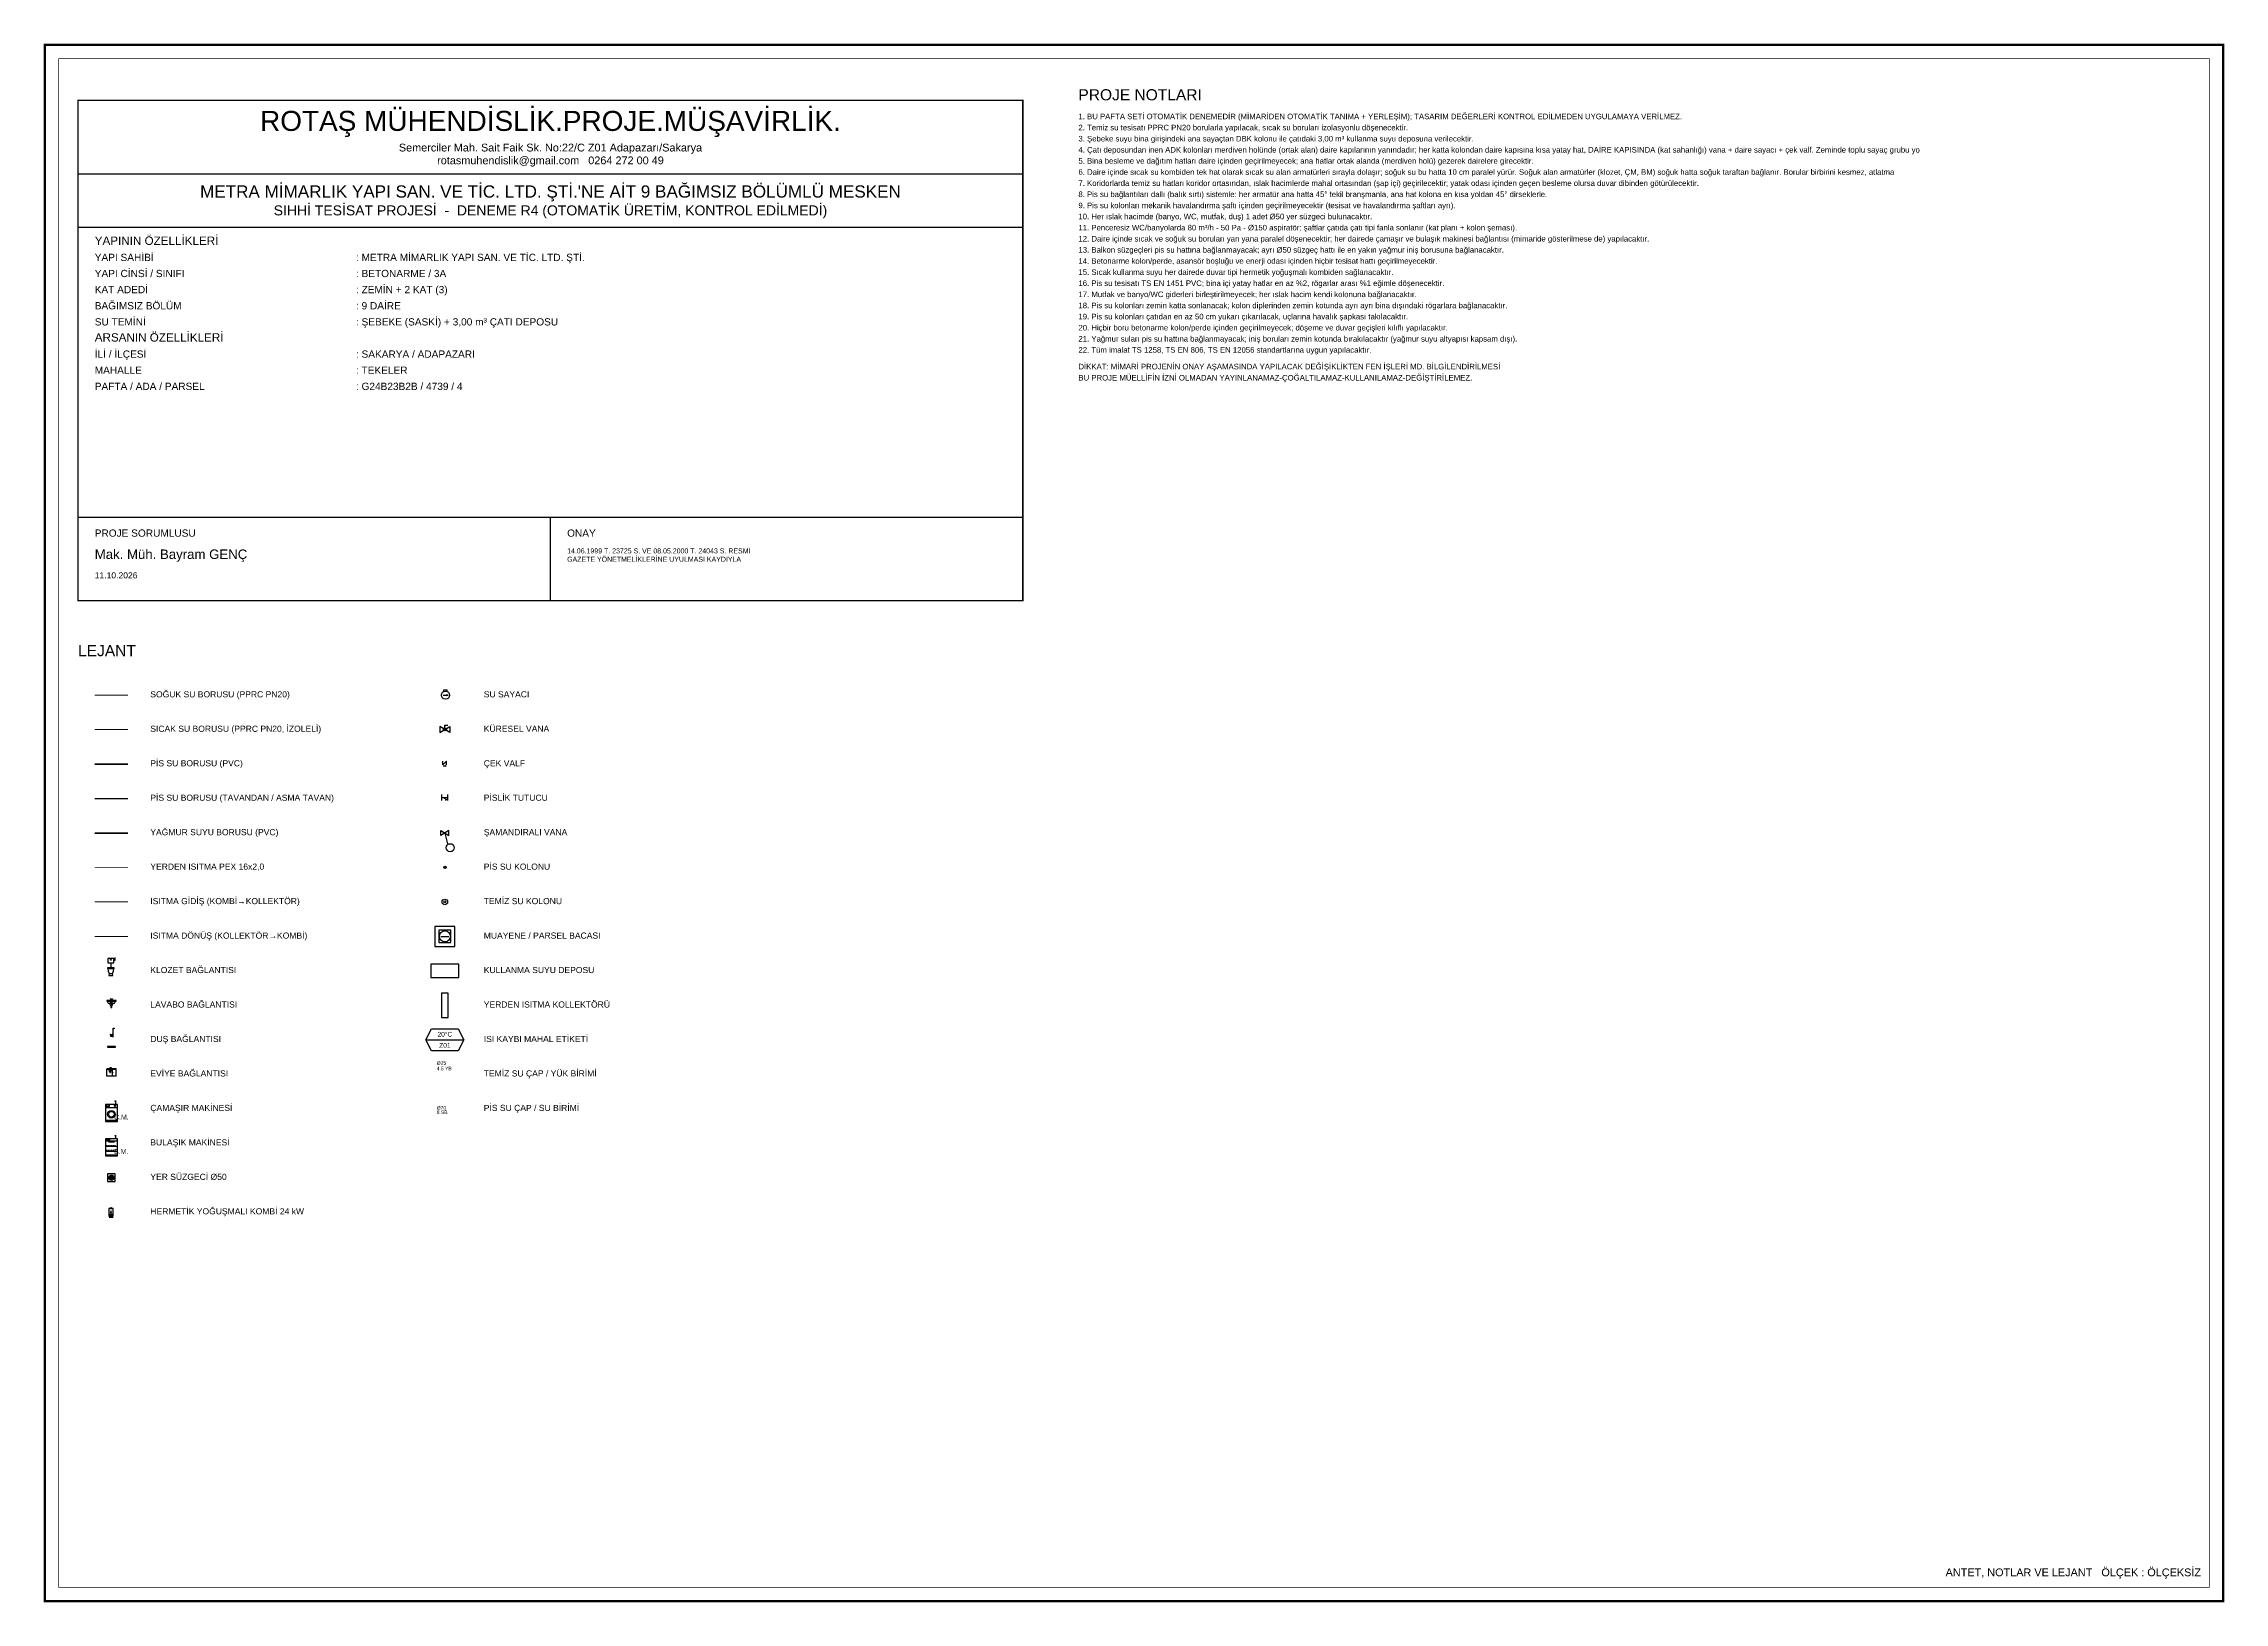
# Model space of a CAD drawing. Header units: centimetres. Extents: x -7420 to 31836, y -2 to 2802.
# Drawn here: x -3962 to -38, y -2 to 2802 of the extents above; entities that cross this region are included whole.
import ezdxf
from ezdxf.enums import TextEntityAlignment as Align

# ---------------------------------------------------------------- set-up
doc = ezdxf.new("R2010")
doc.units = ezdxf.units.CM
for name, pattern in [('BASMA HATTI', [31, 25, -6]), ('ISITMA DONUS HATTI', [26, 20, -6]), ('PIS', [38, 30, -8]), ('PISSU HATTI', [26, 20, -6]), ('YAGMUR HATTI', [36, 30, -6])]:
    doc.linetypes.add(name, pattern=pattern)
for name, color, linetype in [('ROTAS-ISIKAYBIMAHAL', 2, 'CONTINUOUS'), ('ROTAS-ISITMA-DONUS-BORU', 30, 'ISITMA DONUS HATTI'), ('ROTAS-ISITMA-GIDIS-BORU', 10, 'CONTINUOUS'), ('ROTAS-KOLLETOR', 7, 'CONTINUOUS'), ('ROTAS-PAFTA', 7, 'CONTINUOUS'), ('ROTAS-PEX-BORU', 1, 'CONTINUOUS'), ('ROTAS-PIS-SU-BORUSU', 6, 'PIS'), ('ROTAS-PISSU-BORU-TAVANDAN', 6, 'PISSU HATTI'), ('ROTAS-ROGAR', 5, 'CONTINUOUS'), ('ROTAS-SICAKSU-BORU', 1, 'BASMA HATTI'), ('ROTAS-SOGUKSU-BORU', 5, 'CONTINUOUS'), ('ROTAS-TEFRIS', 15, 'CONTINUOUS'), ('ROTAS-TEMIZ-SU-DEPOSU', 11, 'CONTINUOUS'), ('ROTAS-VANA', 1, 'CONTINUOUS'), ('ROTAS-YAGMUR-BORUSU', 3, 'YAGMUR HATTI'), ('ROTAS-YAZI', 7, 'CONTINUOUS')]:
    doc.layers.add(name, color=color, linetype=linetype)
doc.styles.add('ROTAS', font='arial.ttf')

# ---------------------------------------------------------------- blocks, each defined once
blk = doc.blocks.new('ROTAS-KLOZET')
blk.add_line((-0.8, 17.4), (-0.8, 10.9))
for points in [[(-5, 10.3), (3.5, 10.3), (3.5, 10.9), (-5, 10.9)], [(-4.8, 17.4), (3.3, 17.4), (3.3, 23.2), (-4.8, 23.2)], [(4.2, 23.7), (5, 23.7), (4.6, 23)], [(4.2, 22.3), (5, 22.3), (4.6, 23)]]:
    blk.add_lwpolyline(points, close=True)
for points in [[(-4.8, 10.3), (-4.3, 6.7), (-3, 3.6), (1.5, 3.6), (2.8, 6.7), (3.3, 10.3)], [(-3, 3.6), (-3.4, 1.3), (1.9, 1.3), (1.5, 3.6)], [(4.6, 22.3), (4.6, 20.3), (3.3, 20.3)]]:
    blk.add_lwpolyline(points)
for centre, radius in [((-0.8, 21.4), 0.558), ((4.6, 23), 0.201)]:
    blk.add_circle(centre, radius)
for tag, p in [('SOCP_001', (-1.3, 1.8)), ('PSCP_001', (-1.3, 24.5)), ('SO_001', (-0.7, -0.5)), ('PS_001', (-0.6, 19.5))]:
    blk.add_attdef(tag, p, '', height=1)
blk = doc.blocks.new('ROTAS-LAVABO')
for p, q in [((-1.6, 6.2), (-0.5, 11.9)), ((-0.6, 13.8), (-1.4, 14.6)), ((0, 8.6), (0, 5.8)), ((1.6, 6.2), (0.5, 11.9))]:
    blk.add_line(p, q)
for points in [[(-6, 10.9), (6, 10.9), (6, 11.9), (-6, 11.9)], [(-2, 7.3), (-1.2, 7.3), (-1.6, 6.8)], [(-2, 6.2), (-1.2, 6.2), (-1.6, 6.8)], [(-0.6, 11.9), (0.6, 11.9), (0.6, 13.4), (-0.6, 13.4)], [(-0.6, 2.9), (0.6, 2.9), (0.6, 5.8), (-0.6, 5.8)], [(1.2, 7.3), (2, 7.3), (1.6, 6.8)], [(1.2, 6.2), (2, 6.2), (1.6, 6.8)]]:
    blk.add_lwpolyline(points, close=True)
for points in [[(-5.4, 10.9), (-4, 8.6), (4, 8.6), (5.4, 10.9)], [(0, 13.4), (0, 14.2), (1.6, 13.9), (1.6, 13.6)]]:
    blk.add_lwpolyline(points)
for centre in [(-1.6, 6.8), (1.6, 6.8)]:
    blk.add_circle(centre, 0.18)
for tag, p in [('SOCP_001', (-6.3, -0.5)), ('SO_001', (-5.7, 0.5)), ('PSCP_001', (-1.3, 17)), ('PS_001', (-0.6, 14.5)), ('SCCP_001', (3.7, -0.5)), ('SC_001', (4.4, 0.5))]:
    blk.add_attdef(tag, p, '', height=1)
blk = doc.blocks.new('ROTAS-DUS-TEKNESI')
for p, q in [((-1.2, 17.3), (-1.2, 16.1)), ((0, 15.2), (0, 14.6)), ((1.2, 17.3), (1.2, 16.1)), ((1.8, 15.6), (2.4, 15.6)), ((2.4, 14), (2.4, 27.5)), ((-5.6, -0.3), (5.5, -0.3))]:
    blk.add_line(p, q)
for points in [[(-6, -1), (6, -1), (6, 0.2), (-6, 0.2)], [(-1.5, 18.2), (-1, 18.2), (-1.2, 17.7)], [(-1.5, 17.3), (-1, 17.3), (-1.2, 17.7)], [(-1.2, 15.2), (1.2, 15.2), (1.2, 16.1), (-1.2, 16.1)], [(0.9, 18.2), (1.4, 18.2), (1.2, 17.7)], [(0.9, 17.3), (1.4, 17.3), (1.2, 17.7)]]:
    blk.add_lwpolyline(points, close=True)
blk.add_lwpolyline([(2.4, 27.5), (3.9, 27.5), (4.5, 26.9), (3.3, 26.3), (3.9, 27.5)])
for centre in [(-1.2, 17.7), (1.2, 17.7)]:
    blk.add_circle(centre, 0.135)
for tag, p in [('SO_001', (-10.7, -0.5)), ('PSCP_001', (-1.3, 27)), ('PS_001', (-0.6, 24.5)), ('SC_001', (9.4, -0.5)), ('SOCP_001', (-11.3, -1.5)), ('SCCP_001', (8.7, -1.5))]:
    blk.add_attdef(tag, p, '', height=1)
blk = doc.blocks.new('ROTAS-EVIYE')
for p, q in [((-6, 3.1), (-6, 12.3)), ((-6, 3.9), (6, 3.9)), ((-2.5, 9.2), (-1.9, 12.9)), ((-1.6, 10.7), (-1.6, 9.4)), ((-0.8, 9.2), (-1.4, 12.9)), ((1.4, 3.9), (1.4, 12.3)), ((6, 3.1), (6, 12.3))]:
    blk.add_line(p, q)
for points in [[(-6, 12.3), (6, 12.3), (6, 12.9), (-6, 12.9)], [(-2.7, 9.8), (-2.3, 9.8), (-2.5, 9.5)], [(-2.7, 9.2), (-2.3, 9.2), (-2.5, 9.5)], [(-2, 8), (-1.3, 8), (-1.3, 9.4), (-2, 9.4)], [(-1.9, 12.9), (-1.4, 12.9), (-1.4, 13.6), (-1.9, 13.6)], [(-1, 9.8), (-0.6, 9.8), (-0.8, 9.5)], [(-1, 9.2), (-0.6, 9.2), (-0.8, 9.5)]]:
    blk.add_lwpolyline(points, close=True)
for points in [[(-3.6, 12.3), (-3.3, 10.7), (0, 10.7), (0.3, 12.3)], [(-1.6, 13.6), (-1.6, 14.4), (-0.5, 14.2), (-0.5, 13.9)]]:
    blk.add_lwpolyline(points)
for centre, radius in [((-2.5, 9.5), 0.0982), ((-0.8, 9.5), 0.0982), ((1, 8.1), 0.131), ((1.9, 8.1), 0.131)]:
    blk.add_circle(centre, radius)
for tag, p in [('SOCP_001', (-6.3, -0.5)), ('SO_001', (-5.7, 0.5)), ('PSCP_001', (-1.3, 17)), ('PS_001', (-0.6, 14.5)), ('SCCP_001', (3.7, -0.5)), ('SC_001', (4.4, 0.5))]:
    blk.add_attdef(tag, p, '', height=1)
blk = doc.blocks.new('ROTAS-CAMASIR-MAKINESI')
for p, q in [((-18.1, 40.7), (18.1, 40.7)), ((12.1, 56.4), (12.1, 49.7))]:
    blk.add_line(p, q)
for points in [[(-18.1, -1.5), (18.1, -1.5), (18.1, 49.7), (-18.1, 49.7)], [(-18.1, -1.5), (18.1, -1.5), (18.1, 0.9), (-18.1, 0.9)], [(-15.7, 43.1), (-6, 43.1), (-6, 47.3), (-15.7, 47.3)], [(11, 60), (13.1, 60), (12.1, 58.2)], [(11, 56.4), (13.1, 56.4), (12.1, 58.2)]]:
    blk.add_lwpolyline(points, close=True)
for centre, radius in [((0, 20.2), 11.5), ((0, 20.2), 8.44), ((10.9, 45.2), 1.81), ((12.1, 58.2), 0.543)]:
    blk.add_circle(centre, radius)
blk.add_text('Ç.M.', height=15).set_placement((8.1, 11.6), align=Align.MIDDLE_LEFT)
for tag, p in [('PSCP_001', (-1.3, 22)), ('SO_001', (-0.7, -0.5)), ('PS_001', (-0.6, 19.5)), ('SOCP_001', (-1.2, -2))]:
    blk.add_attdef(tag, p, '', height=1)
blk = doc.blocks.new('ROTAS-BULASIK-MAKINESI')
for p, q in [((-18.1, 43.7), (18.1, 43.7)), ((-15.7, 27.4), (-13.9, 27.4)), ((-15.7, 13), (-13.9, 13)), ((-13.3, 27.4), (-13.3, 31)), ((-13.3, 13), (-13.3, 16.6)), ((-12.7, 27.4), (-10.9, 27.4)), ((-12.7, 13), (-10.9, 13)), ((-9.7, 27.4), (-7.8, 27.4)), ((-9.7, 13), (-7.8, 13)), ((-9, 40.7), (9, 40.7)), ((-8.4, 27.4), (-8.4, 31)), ((-8.4, 13), (-8.4, 16.6)), ((-6.6, 27.4), (-4.8, 27.4)), ((-6.6, 13), (-4.8, 13)), ((-3.6, 27.4), (-3.6, 31)), ((-3.6, 27.4), (-1.8, 27.4)), ((-3.6, 13), (-3.6, 16.6)), ((-3.6, 13), (-1.8, 13)), ((-0.6, 27.4), (1.2, 27.4)), ((-0.6, 13), (1.2, 13)), ((1.2, 27.4), (1.2, 31)), ((1.2, 13), (1.2, 16.6)), ((2.4, 27.4), (4.2, 27.4)), ((2.4, 13), (4.2, 13)), ((5.4, 27.4), (7.2, 27.4)), ((5.4, 13), (7.2, 13)), ((6, 27.4), (6, 31)), ((6, 13), (6, 16.6)), ((8.4, 27.4), (10.3, 27.4)), ((8.4, 13), (10.3, 13)), ((10.9, 27.4), (10.9, 31)), ((10.9, 13), (10.9, 16.6)), ((11.5, 27.4), (13.3, 27.4)), ((11.5, 13), (13.3, 13)), ((12.1, 56.4), (12.1, 49.7)), ((14.5, 27.4), (15.7, 27.4)), ((14.5, 13), (15.7, 13))]:
    blk.add_line(p, q)
for points in [[(-18.1, -1.5), (18.1, -1.5), (18.1, 49.7), (-18.1, 49.7)], [(-18.1, -1.5), (18.1, -1.5), (18.1, 0.9), (-18.1, 0.9)], [(-14.5, 45.5), (-4.8, 45.5), (-4.8, 47.9), (-14.5, 47.9)], [(11, 60), (13.1, 60), (12.1, 58.2)], [(11, 56.4), (13.1, 56.4), (12.1, 58.2)]]:
    blk.add_lwpolyline(points, close=True)
blk.add_circle((12.1, 58.2), 0.543)
blk.add_text('B.M.', height=15).set_placement((8.1, 11.6), align=Align.MIDDLE_LEFT)
for tag, p in [('PSCP', (0, 22.5)), ('SO', (0, 0)), ('PS', (0, 20)), ('SOCP', (0.1, -1.5))]:
    blk.add_attdef(tag, text='', height=1).set_placement(p, align=Align.MIDDLE_CENTER)
blk = doc.blocks.new('ROTAS-YER-SUZGECI-DN50')
for p, q in [((-2.3, 0), (2.3, 0)), ((-2.2, 0.8), (2.2, 0.8)), ((-1.7, 1.6), (1.7, 1.6)), ((-2.2, -0.8), (2.2, -0.8)), ((-1.7, -1.6), (1.7, -1.6))]:
    blk.add_line(p, q)
blk.add_lwpolyline([(-3.5, -3.5), (3.5, -3.5), (3.5, 3.5), (-3.5, 3.5)], close=True)
blk.add_circle((0, 0), 2.33)
for tag, p in [('PSCP_001', (-1.3, 0.7)), ('PS_001', (-0.6, -0.5))]:
    blk.add_attdef(tag, p, '', height=1)
blk = doc.blocks.new('ROTAS-KOMBI')
for p, q in [((44.4, 4.3), (44.4, 3.7)), ((44.4, 1.8), (44.4, 0)), ((46.5, 4.3), (46.5, 3.7)), ((46.5, 1.8), (46.5, 0)), ((48.7, 4.3), (48.7, 3.7)), ((48.7, 1.8), (48.7, 0)), ((50.8, 4.3), (50.8, 3.7)), ((50.8, 1.8), (50.8, 0)), ((53, 4.3), (53, 3.7)), ((53, 1.8), (53, 0))]:
    blk.add_line(p, q)
for points in [[(42.5, 4.3), (54.8, 4.3), (54.8, 27.3), (42.5, 27.3)], [(43.8, 3.7), (45, 3.7), (44.4, 2.8)], [(43.8, 1.8), (45, 1.8), (44.4, 2.8)], [(44.4, 6.1), (53, 6.1), (53, 9.2), (44.4, 9.2)], [(45.9, 3.7), (47.1, 3.7), (46.5, 2.8)], [(45.9, 1.8), (47.1, 1.8), (46.5, 2.8)], [(46.8, 14.1), (50.5, 14.1), (48.7, 20.2)], [(47.1, 27.3), (50.2, 27.3), (50.2, 30), (47.1, 30)], [(48.1, 3.7), (49.3, 3.7), (48.7, 2.8)], [(48.1, 1.8), (49.3, 1.8), (48.7, 2.8)], [(50.2, 3.7), (51.4, 3.7), (50.8, 2.8)], [(50.2, 1.8), (51.4, 1.8), (50.8, 2.8)], [(50.5, 6.9), (52.3, 6.9), (52.3, 8.4), (50.5, 8.4)], [(52.3, 3.7), (53.6, 3.7), (53, 2.8)], [(52.3, 1.8), (53.6, 1.8), (53, 2.8)]]:
    blk.add_lwpolyline(points, close=True)
for centre in [(45.9, 7.7), (47.7, 7.7), (49.6, 7.7)]:
    blk.add_circle(centre, 0.613)
for tag, p in [('SOCP_001', (17.6, -0.5)), ('SO_001', (18.2, 0.5)), ('SCCP_001', (27.6, -0.5)), ('SC_001', (28.3, 0.5))]:
    blk.add_attdef(tag, p, '', height=1)
blk = doc.blocks.new('ROTAS-SU-SAYACI')
h = blk.add_hatch(color=256)
h.dxf.hatch_style = 1
h.paths.add_polyline_path([(6.1, 0), (3.2, 0.7), (3.2, -0.7)])
for p, q in [((-3.2, 0), (6.1, 0)), ((-1.7, 7.4), (-1.7, 9.8)), ((-1.7, 9.8), (4.2, 9.8)), ((4.2, 7.4), (4.2, 9.8))]:
    blk.add_line(p, q)
blk.add_lwpolyline([(6.1, 0), (3.2, 0.7), (3.2, -0.7)], close=True)
blk.add_circle((1.2, 0), 7.34)
blk.add_attdef('CAP', (2, 0.9), '', height=2.5, rotation=225)
blk = doc.blocks.new('ROTAS-KURESEL-VANA')
for p, q in [((0, 3.1), (0, 8)), ((0, 8), (5.4, 8))]:
    blk.add_line(p, q)
for points in [[(-9, 5.8), (-9, -5), (0, 0.4)], [(9, 5.8), (9, -5), (0, 0.4)]]:
    blk.add_lwpolyline(points, close=True)
blk.add_circle((0, 0.4), 2.71)
blk.add_attdef('CAP', text='', height=10).set_placement((-1.1, 0), align=Align.CENTER)
blk = doc.blocks.new('ROTAS-CEKVALF-VANA')
h = blk.add_hatch(color=256)
h.dxf.hatch_style = 1
h.paths.add_polyline_path([(3.1, -4.5), (1.3, -4.1), (1.3, -5)])
for p, q in [((-5.3, -1.8), (-5.3, 7.3)), ((-5.3, -1.8), (3.9, 7.3)), ((3.9, -1.8), (3.9, 7.3)), ((-4.5, -4.5), (3.1, -4.5))]:
    blk.add_line(p, q)
blk.add_lwpolyline([(3.1, -4.5), (1.3, -4.1), (1.3, -5)], close=True)
blk.add_attdef('CAP', text='', height=5, rotation=153.4349).set_placement((0, 0), align=Align.CENTER)
blk = doc.blocks.new('ROTAS-PISLIK-TUTUCU')
for p, q in [((-7.6, -4.7), (-7.6, 10.5)), ((-7.6, 2.9), (7.6, 2.9)), ((-3, 2.9), (3.2, -3.4)), ((7.6, -4.7), (7.6, 10.5)), ((1.6, -5), (4.8, -1.8))]:
    blk.add_line(p, q)
blk.add_attdef('CAP', text='', height=5).set_placement((0, 0), align=Align.CENTER)
blk = doc.blocks.new('ROTAS-PIS-SU-KOLON')
h = blk.add_hatch(color=256)
h.dxf.hatch_style = 1
h.paths.add_polyline_path([(1.5, 0), (1.5, 0.4), (1.3, 0.8), (1.1, 1.1), (0.8, 1.3), (0.4, 1.5), (0, 1.5), (-0.4, 1.5), (-0.8, 1.3), (-1.1, 1.1), (-1.3, 0.8), (-1.5, 0.4), (-1.5, 0), (-1.5, -0.4), (-1.3, -0.8), (-1.1, -1.1), (-0.8, -1.3), (-0.4, -1.5), (0, -1.5), (0.4, -1.5), (0.8, -1.3), (1.1, -1.1), (1.3, -0.8), (1.5, -0.4)])
blk.add_circle((0, 0), 3.5)
blk = doc.blocks.new('ROTAS-TEMIZ-SU-CAP-MB')
for tag, p in [('SOCP_001', (0.83, 4.92)), ('SO_001', (0.83, 3.42)), ('SCCP_001', (0.83, 1.92)), ('SC_001', (0.83, 0.42))]:
    blk.add_attdef(tag, p, '', height=1)
blk = doc.blocks.new('ROTAS-PIS-SU-CAP-SB')
for tag, p in [('PSCP_001', (0.83, 1.29)), ('PS_001', (0.83, 0.07))]:
    blk.add_attdef(tag, p, '', height=1)

msp = doc.modelspace()

# ---------------------------------------------------------------- linework, layer by layer
at = {"layer": 'ROTAS-ISIKAYBIMAHAL'}
msp.add_line((-3274, 1010), (-3206, 1010), dxfattribs=at)
msp.add_lwpolyline([(-3274, 1010), (-3264, 1030), (-3216, 1030), (-3206, 1010), (-3216, 990), (-3264, 990)], close=True, dxfattribs=at)
at = {"layer": 'ROTAS-ISITMA-DONUS-BORU', "const_width": 2}
msp.add_lwpolyline([(-3870, 1196), (-3810, 1196)], dxfattribs=at)
at = {"layer": 'ROTAS-ISITMA-GIDIS-BORU', "const_width": 2}
msp.add_lwpolyline([(-3870, 1258), (-3810, 1258)], dxfattribs=at)
at = {"layer": 'ROTAS-KOLLETOR'}
msp.add_lwpolyline([(-3246, 1050), (-3234, 1050), (-3234, 1094), (-3246, 1094)], close=True, dxfattribs=at)
at = {"layer": 'ROTAS-PAFTA'}
for p, q in [((-3900, 2568), (-2200, 2568)), ((-3900, 2472), (-2200, 2472)), ((-3900, 1950), (-2200, 1950)), ((-3050, 1800), (-3050, 1950))]:
    msp.add_line(p, q, dxfattribs=at)
for points, const_width in [([(-3960, 0), (-40, 0), (-40, 2800), (-3960, 2800)], 4), ([(-3935, 25), (-65, 25), (-65, 2775), (-3935, 2775)], 1), ([(-3900, 1800), (-2200, 1800), (-2200, 2700), (-3900, 2700)], 2.5)]:
    msp.add_lwpolyline(points, close=True, dxfattribs=dict(at, const_width=const_width))
at = {"layer": 'ROTAS-PEX-BORU', "const_width": 1.2}
msp.add_lwpolyline([(-3870, 1320), (-3810, 1320)], dxfattribs=at)
at = {"layer": 'ROTAS-PIS-SU-BORUSU', "const_width": 3}
msp.add_lwpolyline([(-3870, 1506), (-3810, 1506)], dxfattribs=at)
at = {"layer": 'ROTAS-PISSU-BORU-TAVANDAN', "const_width": 2.5}
msp.add_lwpolyline([(-3870, 1444), (-3810, 1444)], dxfattribs=at)
at = {"layer": 'ROTAS-ROGAR'}
msp.add_line((-3247.2, 1196), (-3232.8, 1196), dxfattribs=at)
for points in [[(-3258, 1178), (-3222, 1178), (-3222, 1214), (-3258, 1214)], [(-3251, 1185), (-3229, 1185), (-3229, 1207), (-3251, 1207)]]:
    msp.add_lwpolyline(points, close=True, dxfattribs=at)
msp.add_circle((-3240, 1196), 9.9, dxfattribs=at)
at = {"layer": 'ROTAS-SICAKSU-BORU', "const_width": 2}
msp.add_lwpolyline([(-3870, 1568), (-3810, 1568)], dxfattribs=at)
at = {"layer": 'ROTAS-SOGUKSU-BORU', "const_width": 2}
msp.add_lwpolyline([(-3870, 1630), (-3810, 1630)], dxfattribs=at)
at = {"layer": 'ROTAS-SOGUKSU-BORU'}
for radius in [5, 1.75]:
    msp.add_circle((-3240, 1258), radius, dxfattribs=at)
at = {"layer": 'ROTAS-TEMIZ-SU-DEPOSU'}
msp.add_lwpolyline([(-3265, 1122), (-3215, 1122), (-3215, 1146), (-3265, 1146)], close=True, dxfattribs=at)
at = {"layer": 'ROTAS-VANA'}
msp.add_line((-3240, 1382), (-3235.2, 1362.8), dxfattribs=at)
msp.add_lwpolyline([(-3247.2, 1386.3), (-3232.8, 1377.7), (-3232.8, 1386.3), (-3247.2, 1377.7)], close=True, dxfattribs=at)
msp.add_circle((-3230.4, 1355.6), 7.2, dxfattribs=at)
at = {"layer": 'ROTAS-YAGMUR-BORUSU', "const_width": 3}
msp.add_lwpolyline([(-3870, 1382), (-3810, 1382)], dxfattribs=at)

# ---------------------------------------------------------------- block references
at = {"layer": 'ROTAS-TEFRIS'}
msp.add_blockref('ROTAS-KURESEL-VANA', (-3240, 1568), dxfattribs=at)
for name, p, xscale, yscale in [('ROTAS-PIS-SU-KOLON', (-3240, 1320), 0.6, 0.6), ('ROTAS-KLOZET', (-3840, 1124), 1.4, 1.4), ('ROTAS-LAVABO', (-3840, 1064), 1.4, 1.4), ('ROTAS-DUS-TEKNESI', (-3840, 998), 1.2, 1.2), ('ROTAS-EVIYE', (-3840, 940), 1.4, 1.4), ('ROTAS-CAMASIR-MAKINESI', (-3840, 864), 0.6, 0.6), ('ROTAS-BULASIK-MAKINESI', (-3840, 802), 0.6, 0.6), ('ROTAS-YER-SUZGECI-DN50', (-3840, 762), 2, 2), ('ROTAS-KOMBI', (-3870, 690), 0.6, 0.6)]:
    msp.add_blockref(name, p, dxfattribs=dict(at, xscale=xscale, yscale=yscale))
ref = msp.add_blockref('ROTAS-TEMIZ-SU-CAP-MB', (-3260, 933), dxfattribs=dict(at, xscale=6.5, yscale=6.5))
ref.add_attrib('SO_001', '4.5 YB', (-3254.6, 955.2), dxfattribs={"height": 6.5})
ref.add_attrib('SOCP_001', 'Ø25', (-3254.6, 965), dxfattribs={"height": 6.5})
ref = msp.add_blockref('ROTAS-PIS-SU-CAP-SB', (-3260, 876), dxfattribs=dict(at, xscale=6.5, yscale=6.5))
ref.add_attrib('PSCP_001', 'Ø70', (-3254.6, 884.4), dxfattribs={"height": 6.5})
ref.add_attrib('PS_001', '8 SB', (-3254.6, 876.4), dxfattribs={"height": 6.5})
at = {"layer": 'ROTAS-VANA'}
msp.add_blockref('ROTAS-SU-SAYACI', (-3240, 1630), dxfattribs=at)
at = {"layer": 'ROTAS-VANA', "xscale": 0.72, "yscale": 0.72}
for name, p in [('ROTAS-CEKVALF-VANA', (-3240, 1506)), ('ROTAS-PISLIK-TUTUCU', (-3240, 1444))]:
    msp.add_blockref(name, p, dxfattribs=at)

# ---------------------------------------------------------------- texts
at = {"layer": 'ROTAS-ISIKAYBIMAHAL', "style": 'ROTAS'}
for s, p in [('20°C', (-3240, 1020)), ('Z01', (-3240, 1000))]:
    msp.add_text(s, height=8.5, dxfattribs=at).set_placement(p, align=Align.MIDDLE_CENTER)
at = {"layer": 'ROTAS-PAFTA', "style": 'ROTAS'}
msp.add_text('ANTET, NOTLAR VE LEJANT   ÖLÇEK : ÖLÇEKSİZ', height=14, dxfattribs=at).set_placement((-80, 45), align=Align.RIGHT)
at = {"layer": 'ROTAS-YAZI', "style": 'ROTAS'}
for s, height, p in [('PROJE NOTLARI', 20, (-2100, 2700)), ('1. BU PAFTA SETİ OTOMATİK DENEMEDİR (MİMARİDEN OTOMATİK TANIMA + YERLEŞİM); TASARIM DEĞERLERİ KONTROL EDİLMEDEN UYGULAMAYA VERİLMEZ.', 10, (-2100, 2666)), ('3. Şebeke suyu bina girişindeki ana sayaçtan DBK kolonu ile çatıdaki 3,00 m³ kullanma suyu deposuna verilecektir.', 10, (-2100, 2626)), ('2. Temiz su tesisatı PPRC PN20 borularla yapılacak, sıcak su boruları izolasyonlu döşenecektir.', 10, (-2100, 2646)), ('4. Çatı deposundan inen ADK kolonları merdiven holünde (ortak alan) daire kapılarının yanındadır; her katta kolondan daire kapısına kısa yatay hat, DAİRE KAPISINDA (kat sahanlığı) vana + daire sayacı + çek valf. Zeminde toplu sayaç grubu yo', 10, (-2100, 2606)), ('5. Bina besleme ve dağıtım hatları daire içinden geçirilmeyecek; ana hatlar ortak alanda (merdiven holü) gezerek dairelere girecektir.', 10, (-2100, 2586)), ('6. Daire içinde sıcak su kombiden tek hat olarak sıcak su alan armatürleri sırayla dolaşır; soğuk su bu hatta 10 cm paralel yürür. Soğuk alan armatürler (klozet, ÇM, BM) soğuk hatta soğuk taraftan bağlanır. Borular birbirini kesmez, atlatma', 10, (-2100, 2566)), ('7. Koridorlarda temiz su hatları koridor ortasından, ıslak hacimlerde mahal ortasından (şap içi) geçirilecektir; yatak odası içinden geçen besleme olursa duvar dibinden götürülecektir.', 10, (-2100, 2546)), ('8. Pis su bağlantıları dallı (balık sırtı) sistemle: her armatür ana hatta 45° tekil branşmanla, ana hat kolona en kısa yoldan 45° dirseklerle.', 10, (-2100, 2526)), ('9. Pis su kolonları mekanik havalandırma şaftı içinden geçirilmeyecektir (tesisat ve havalandırma şaftları ayrı).', 10, (-2100, 2506)), ('10. Her ıslak hacimde (banyo, WC, mutfak, duş) 1 adet Ø50 yer süzgeci bulunacaktır.', 10, (-2100, 2486)), ('11. Penceresiz WC/banyolarda 80 m³/h - 50 Pa - Ø150 aspiratör; şaftlar çatıda çatı tipi fanla sonlanır (kat planı + kolon şeması).', 10, (-2100, 2466)), ('YAPININ ÖZELLİKLERİ', 15, (-3870, 2440)), ('12. Daire içinde sıcak ve soğuk su boruları yan yana paralel döşenecektir; her dairede çamaşır ve bulaşık makinesi bağlantısı (mimaride gösterilmese de) yapılacaktır.', 10, (-2100, 2446)), ('13. Balkon süzgeçleri pis su hattına bağlanmayacak; ayrı Ø50 süzgeç hattı ile en yakın yağmur iniş borusuna bağlanacaktır.', 10, (-2100, 2426)), ('YAPI SAHİBİ', 13, (-3870, 2411)), ('YAPI CİNSİ / SINIFI', 13, (-3870, 2382)), (': METRA MİMARLIK YAPI SAN. VE TİC. LTD. ŞTİ.', 13, (-3400, 2411)), (': BETONARME / 3A', 13, (-3400, 2382)), ('14. Betonarme kolon/perde, asansör boşluğu ve enerji odası içinden hiçbir tesisat hattı geçirilmeyecektir.', 10, (-2100, 2406)), ('15. Sıcak kullanma suyu her dairede duvar tipi hermetik yoğuşmalı kombiden sağlanacaktır.', 10, (-2100, 2386)), ('KAT ADEDİ', 13, (-3870, 2353)), (': ZEMİN + 2 KAT (3)', 13, (-3400, 2353)), ('16. Pis su tesisatı TS EN 1451 PVC; bina içi yatay hatlar en az %2, rögarlar arası %1 eğimle döşenecektir.', 10, (-2100, 2366)), ('17. Mutfak ve banyo/WC giderleri birleştirilmeyecek; her ıslak hacim kendi kolonuna bağlanacaktır.', 10, (-2100, 2346)), ('BAĞIMSIZ BÖLÜM', 13, (-3870, 2324)), (': 9 DAİRE', 13, (-3400, 2324)), ('18. Pis su kolonları zemin katta sonlanacak; kolon diplerinden zemin kotunda ayrı ayrı bina dışındaki rögarlara bağlanacaktır.', 10, (-2100, 2326)), ('19. Pis su kolonları çatıdan en az 50 cm yukarı çıkarılacak, uçlarına havalık şapkası takılacaktır.', 10, (-2100, 2306)), ('ARSANIN ÖZELLİKLERİ', 15, (-3870, 2266)), ('SU TEMİNİ', 13, (-3870, 2295)), (': ŞEBEKE (SASKİ) + 3,00 m³ ÇATI DEPOSU', 13, (-3400, 2295)), ('20. Hiçbir boru betonarme kolon/perde içinden geçirilmeyecek; döşeme ve duvar geçişleri kılıflı yapılacaktır.', 10, (-2100, 2286)), ('21. Yağmur suları pis su hattına bağlanmayacak; iniş boruları zemin kotunda bırakılacaktır (yağmur suyu altyapısı kapsam dışı).', 10, (-2100, 2266)), ('İLİ / İLÇESİ', 13, (-3870, 2237)), (': SAKARYA / ADAPAZARI', 13, (-3400, 2237)), ('22. Tüm imalat TS 1258, TS EN 806, TS EN 12056 standartlarına uygun yapılacaktır.', 10, (-2100, 2246)), ('MAHALLE', 13, (-3870, 2208)), (': TEKELER', 13, (-3400, 2208)), ('DİKKAT: MİMARİ PROJENİN ONAY AŞAMASINDA YAPILACAK DEĞİŞİKLİKTEN FEN İŞLERİ MD. BİLGİLENDİRİLMESİ', 10, (-2100, 2216)), ('BU PROJE MÜELLİFİN İZNİ OLMADAN YAYINLANAMAZ-ÇOĞALTILAMAZ-KULLANILAMAZ-DEĞİŞTİRİLEMEZ.', 10, (-2100, 2196)), ('PAFTA / ADA / PARSEL', 13, (-3870, 2179)), (': G24B23B2B / 4739 / 4', 13, (-3400, 2179)), ('PROJE SORUMLUSU', 13, (-3870, 1915)), ('ONAY', 13, (-3020, 1915)), ('Mak. Müh. Bayram GENÇ', 17, (-3870, 1875)), ('14.06.1999 T. 23725 S. VE 08.05.2000 T. 24043 S. RESMİ', 9, (-3020, 1885)), ('11.10.2026', 11, (-3870, 1840)), ('GAZETE YÖNETMELİKLERİNE UYULMASI KAYDIYLA', 9, (-3020, 1870)), ('LEJANT', 20, (-3900, 1700)), ('SOĞUK SU BORUSU (PPRC PN20)', 11, (-3770, 1626)), ('SU SAYACI', 11, (-3170, 1626)), ('SICAK SU BORUSU (PPRC PN20, İZOLELİ)', 11, (-3770, 1564)), ('KÜRESEL VANA', 11, (-3170, 1564)), ('PİS SU BORUSU (PVC)', 11, (-3770, 1502)), ('ÇEK VALF', 11, (-3170, 1502)), ('PİS SU BORUSU (TAVANDAN / ASMA TAVAN)', 11, (-3770, 1440)), ('PİSLİK TUTUCU', 11, (-3170, 1440)), ('YAĞMUR SUYU BORUSU (PVC)', 11, (-3770, 1378)), ('ŞAMANDIRALI VANA', 11, (-3170, 1378)), ('YERDEN ISITMA PEX 16x2,0', 11, (-3770, 1316)), ('PİS SU KOLONU', 11, (-3170, 1316)), ('ISITMA GİDİŞ (KOMBİ→KOLLEKTÖR)', 11, (-3770, 1254)), ('TEMİZ SU KOLONU', 11, (-3170, 1254)), ('ISITMA DÖNÜŞ (KOLLEKTÖR→KOMBİ)', 11, (-3770, 1192)), ('MUAYENE / PARSEL BACASI', 11, (-3170, 1192)), ('KLOZET BAĞLANTISI', 11, (-3770, 1130)), ('KULLANMA SUYU DEPOSU', 11, (-3170, 1130)), ('LAVABO BAĞLANTISI', 11, (-3770, 1068)), ('YERDEN ISITMA KOLLEKTÖRÜ', 11, (-3170, 1068)), ('DUŞ BAĞLANTISI', 11, (-3770, 1006)), ('ISI KAYBI MAHAL ETİKETİ', 11, (-3170, 1006)), ('EVİYE BAĞLANTISI', 11, (-3770, 944)), ('TEMİZ SU ÇAP / YÜK BİRİMİ', 11, (-3170, 944)), ('ÇAMAŞIR MAKİNESİ', 11, (-3770, 882)), ('PİS SU ÇAP / SU BİRİMİ', 11, (-3170, 882)), ('BULAŞIK MAKİNESİ', 11, (-3770, 820)), ('YER SÜZGECİ Ø50', 11, (-3770, 758)), ('HERMETİK YOĞUŞMALI KOMBİ 24 kW', 11, (-3770, 696))]:
    msp.add_text(s, height=height, dxfattribs=at).set_placement(p)
for s, height, p in [('ROTAŞ MÜHENDİSLİK.PROJE.MÜŞAVİRLİK.', 36, (-3050, 2645)), ('Semerciler Mah. Sait Faik Sk. No:22/C Z01 Adapazarı/Sakarya', 14, (-3050, 2608)), ('rotasmuhendislik@gmail.com   0264 272 00 49', 14, (-3050, 2585)), ("METRA MİMARLIK YAPI SAN. VE TİC. LTD. ŞTİ.'NE AİT 9 BAĞIMSIZ BÖLÜMLÜ MESKEN", 22, (-3050, 2525)), ('SIHHİ TESİSAT PROJESİ  -  DENEME R4 (OTOMATİK ÜRETİM, KONTROL EDİLMEDİ)', 18, (-3050, 2493))]:
    msp.add_text(s, height=height, dxfattribs=at).set_placement(p, align=Align.CENTER)

doc.saveas('drawing.dxf')
